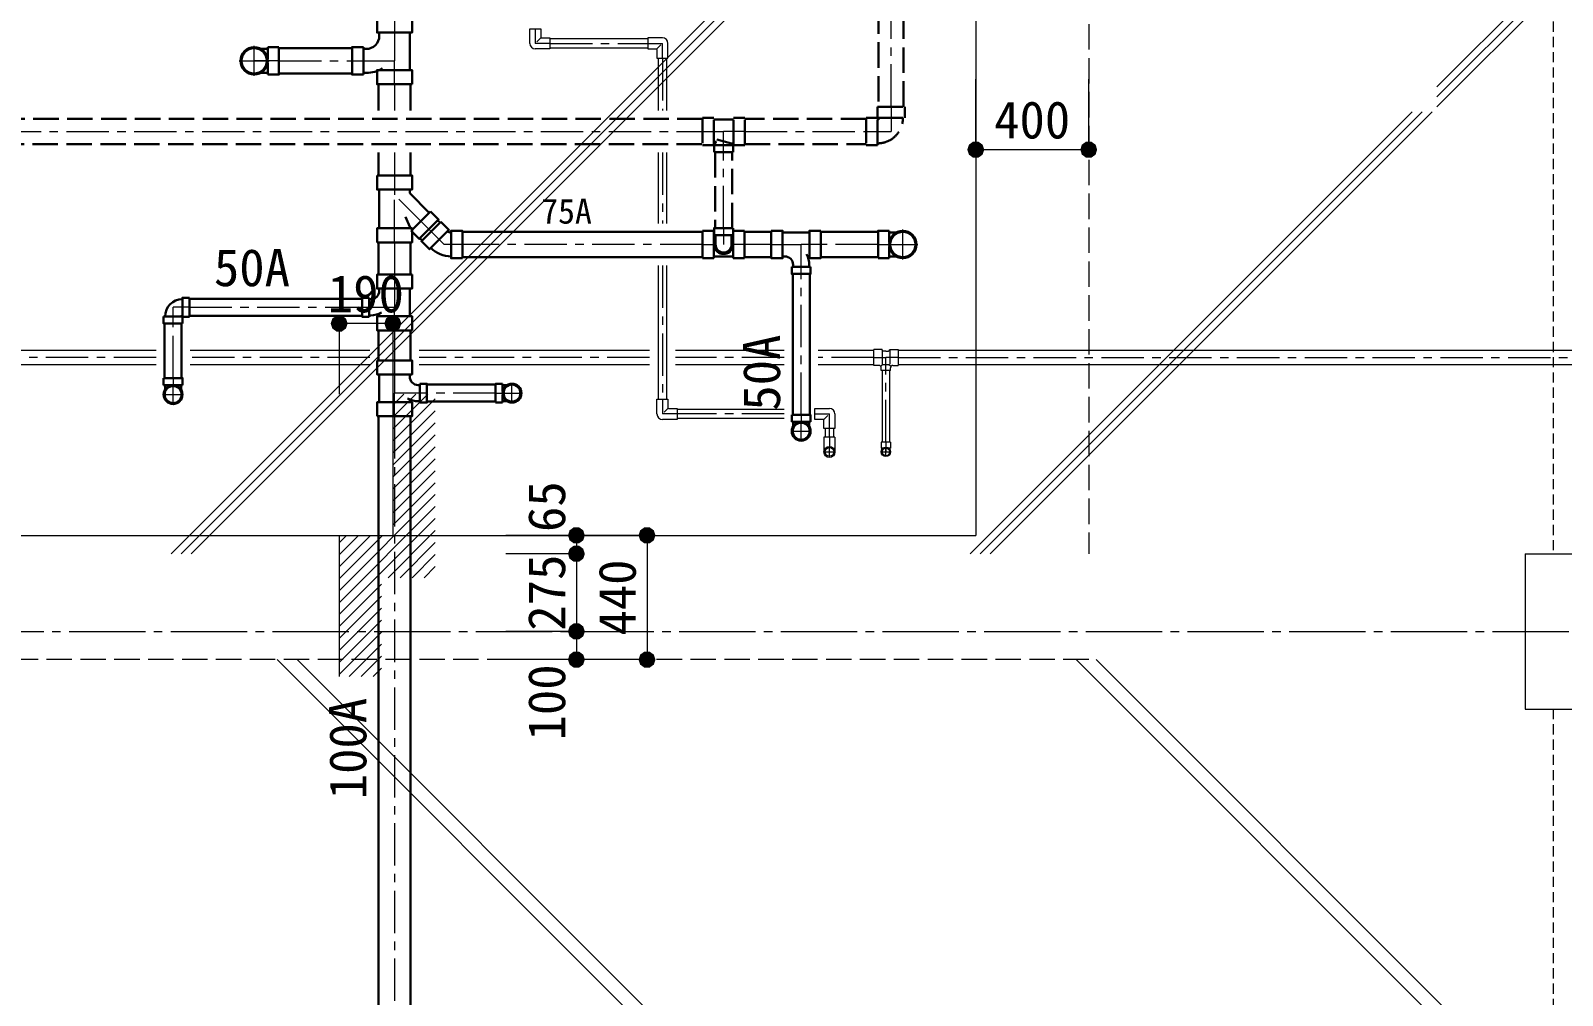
# Model space of a CAD drawing. Units: millimetres at full size. Extents: x -12803 to 120774, y -9413 to 101127.
# Drawn here: x 19182 to 24605, y 79394 to 82809 of the extents above; entities that cross this region are included whole.
import ezdxf
from ezdxf.enums import TextEntityAlignment as Align

# ---------------------------------------------------------------- set-up
doc = ezdxf.new("R2010")
doc.units = ezdxf.units.MM
doc.header["$LTSCALE"] = 30
for name, pattern in [('CHAIN1', [8, 5, -1, 1, -1]), ('CHAIN2', [12, 9, -1, 1, -1]), ('DASHED1', [1.8, 1.2, -0.6]), ('DASHED3', [4, 3, -1])]:
    doc.linetypes.add(name, pattern=pattern)
for name, color, linetype, lineweight in [('0-1_1-2', 7, 'Continuous', 15), ('0-9_1-1', 7, 'CHAIN2', 15), ('3-1_1-10', 7, 'Continuous', 15), ('9-1_配管－汚水１：硬質塩ビ管（ＤＶ）', 2, 'Continuous', 30), ('9-2_配管－給湯１２：ＨＴＬＰ（ＵＸ）', 3, 'Continuous', 20), ('9-3_配管－給水３：ＶＬＰ(ＶＤ)', 7, 'Continuous', 15)]:
    doc.layers.add(name, color=color, linetype=linetype, lineweight=lineweight)
doc.styles.add('ＭＳ ゴシック', font='')
doc.styles.get('ＭＳ ゴシック').set_extended_font_data('MS Gothic')

msp = doc.modelspace()

# ---------------------------------------------------------------- linework, layer by layer
at = {"layer": '0-1_1-2', "linetype": 'DASHED1'}
for p, q in [((24573.23, 88457.27), (24573.23, 80957.27)), ((24573.23, 80407.27), (24573.23, 76407.27))]:
    msp.add_line(p, q, dxfattribs=at)
at = {"layer": '0-1_1-2'}
for p, q in [((22528.23, 84332.27), (22528.23, 81022.27)), ((12473.23, 81022.27), (22528.23, 81022.27)), ((24473.23, 80957.27), (24473.23, 80407.27)), ((24473.23, 80407.27), (25023.23, 80407.27))]:
    msp.add_line(p, q, dxfattribs=at)
at = {"layer": '0-1_1-2', "linetype": 'DASHED3'}
for p, q in [((22928.23, 84032.27), (22928.23, 80957.27)), ((22928.23, 80582.27), (19023.23, 80582.27))]:
    msp.add_line(p, q, dxfattribs=at)
at = {"layer": '0-1_1-2'}
msp.add_lwpolyline([(24473.23, 80957.27), (25023.23, 80957.27), (25023.23, 80407.27)], dxfattribs=at)
at = {"layer": '0-9_1-1'}
msp.add_line((-3001.77, 80682.27), (42248.23, 80682.27), dxfattribs=at)
at = {"layer": '3-1_1-10'}
for p, q in [((19680.01, 80957.27), (27355.01, 88632.27)), ((19715.36, 80957.27), (27390.36, 88632.27)), ((19750.72, 80957.27), (27425.72, 88632.27)), ((24161.17, 82610), (29573.23, 88022.06)), ((24161.17, 82574.65), (29573.23, 87986.7)), ((24161.17, 82539.29), (29573.23, 87951.35)), ((22528.23, 82387.82), (22528.23, 82637.82)), ((22928.23, 82387.82), (22928.23, 82637.82)), ((22508.43, 80957.27), (24073.33, 82522.16)), ((22543.79, 80957.27), (24108.68, 82522.16)), ((22579.14, 80957.27), (24144.04, 82522.16)), ((22528.23, 82387.82), (22928.23, 82387.82)), ((20464.27, 81772.27), (20274.27, 81772.27)), ((20274.27, 81772.27), (20274.27, 81522.27)), ((20464.27, 81772.27), (20464.27, 81522.27)), ((20464.27, 81522.27), (20464.27, 81022.27)), ((20464.27, 81398.17), (20588.37, 81522.27)), ((20464.27, 81440.6), (20545.94, 81522.27)), ((20464.27, 81483.02), (20503.52, 81522.27)), ((20464.27, 81355.74), (20614.27, 81505.74)), ((20464.27, 81313.32), (20614.27, 81463.32)), ((20464.27, 81270.89), (20614.27, 81420.89)), ((20464.27, 81228.47), (20614.27, 81378.47)), ((20464.27, 81186.04), (20614.27, 81336.04)), ((20464.27, 81143.61), (20614.27, 81293.61)), ((20464.27, 81101.19), (20614.27, 81251.19)), ((20464.27, 81058.76), (20614.27, 81208.76)), ((20274.27, 80826.33), (20614.27, 81166.33)), ((20274.27, 80783.91), (20614.27, 81123.91)), ((20274.27, 80741.48), (20614.27, 81081.48)), ((20447.49, 80872.27), (20614.27, 81039.05)), ((20274.27, 81022.27), (20274.27, 80522.27)), ((20274.27, 80868.76), (20427.78, 81022.27)), ((20274.27, 80911.19), (20385.35, 81022.27)), ((20274.27, 80953.61), (20342.93, 81022.27)), ((20274.27, 80996.04), (20300.5, 81022.27)), ((20489.91, 80872.27), (20614.27, 80996.63)), ((21364.27, 81022.27), (20864.27, 81022.27)), ((21114.27, 81022.27), (21114.27, 80582.27)), ((21364.27, 81022.27), (21364.27, 80582.27)), ((20532.34, 80872.27), (20614.27, 80954.2)), ((21114.27, 80957.27), (20864.27, 80957.27)), ((20574.77, 80872.27), (20614.27, 80911.77)), ((20274.27, 80699.05), (20424.27, 80849.05)), ((20274.27, 80656.63), (20424.27, 80806.63)), ((20274.27, 80614.2), (20424.27, 80764.2)), ((20274.27, 80571.77), (20424.27, 80721.77)), ((20274.27, 80529.35), (20424.27, 80679.35)), ((21114.27, 80682.27), (20864.27, 80682.27)), ((20309.62, 80522.27), (20424.27, 80636.92)), ((20352.05, 80522.27), (20424.27, 80594.5)), ((20055.01, 80582.27), (22026.2, 78611.07)), ((20125.72, 80582.27), (22096.91, 78611.07)), ((20394.47, 80522.27), (20424.27, 80552.07)), ((21364.27, 80582.27), (20864.27, 80582.27)), ((22883.43, 80582.27), (27233.43, 76232.27)), ((22954.14, 80582.27), (27304.14, 76232.27))]:
    msp.add_line(p, q, dxfattribs=at)
at = {"layer": '3-1_1-10', "color": 4}
for points in [[(22503.96, 82405.45), (22498.23, 82387.82), (22518.96, 82416.35)], [(22518.96, 82416.35), (22498.23, 82387.82), (22503.96, 82370.18)], [(22503.96, 82370.18), (22552.5, 82370.18), (22518.96, 82416.35)], [(22518.96, 82416.35), (22552.5, 82370.18), (22558.23, 82387.82)], [(22518.96, 82416.35), (22558.23, 82387.82), (22537.5, 82416.35)], [(22552.5, 82405.45), (22537.5, 82416.35), (22558.23, 82387.82)], [(22903.96, 82405.45), (22898.23, 82387.82), (22918.96, 82416.35)], [(22898.23, 82387.82), (22952.5, 82370.18), (22918.96, 82416.35)], [(22898.23, 82387.82), (22903.96, 82370.18), (22952.5, 82370.18)], [(22918.96, 82416.35), (22952.5, 82370.18), (22937.5, 82416.35)], [(22952.5, 82405.45), (22937.5, 82416.35), (22952.5, 82370.18)], [(22958.23, 82387.82), (22952.5, 82405.45), (22952.5, 82370.18)], [(22552.5, 82370.18), (22503.96, 82370.18), (22537.5, 82359.29)], [(22537.5, 82359.29), (22503.96, 82370.18), (22518.96, 82359.29)], [(22937.5, 82359.29), (22952.5, 82370.18), (22903.96, 82370.18)], [(22937.5, 82359.29), (22903.96, 82370.18), (22918.96, 82359.29)], [(20304.27, 81772.27), (20250, 81789.9), (20244.27, 81772.27)], [(20265, 81800.8), (20250, 81789.9), (20298.54, 81789.9)], [(20298.54, 81789.9), (20250, 81789.9), (20304.27, 81772.27)], [(20283.54, 81800.8), (20265, 81800.8), (20298.54, 81789.9)], [(20434.27, 81772.27), (20488.54, 81789.9), (20440, 81789.9)], [(20494.27, 81772.27), (20488.54, 81789.9), (20434.27, 81772.27)], [(20455, 81800.8), (20440, 81789.9), (20488.54, 81789.9)], [(20473.54, 81800.8), (20455, 81800.8), (20488.54, 81789.9)], [(20304.27, 81772.27), (20244.27, 81772.27), (20250, 81754.63)], [(20298.54, 81754.63), (20304.27, 81772.27), (20250, 81754.63)], [(20298.54, 81754.63), (20250, 81754.63), (20283.54, 81743.74)], [(20283.54, 81743.74), (20250, 81754.63), (20265, 81743.74)], [(20494.27, 81772.27), (20434.27, 81772.27), (20488.54, 81754.63)], [(20434.27, 81772.27), (20440, 81754.63), (20488.54, 81754.63)], [(20488.54, 81754.63), (20440, 81754.63), (20473.54, 81743.74)], [(20473.54, 81743.74), (20440, 81754.63), (20455, 81743.74)], [(21144.27, 81022.27), (21090, 81039.9), (21084.27, 81022.27)], [(21105, 81050.8), (21090, 81039.9), (21138.54, 81039.9)], [(21138.54, 81039.9), (21090, 81039.9), (21144.27, 81022.27)], [(21123.54, 81050.8), (21105, 81050.8), (21138.54, 81039.9)], [(21334.27, 81022.27), (21388.54, 81039.9), (21340, 81039.9)], [(21394.27, 81022.27), (21388.54, 81039.9), (21334.27, 81022.27)], [(21355, 81050.8), (21340, 81039.9), (21388.54, 81039.9)], [(21373.54, 81050.8), (21355, 81050.8), (21388.54, 81039.9)], [(21144.27, 81022.27), (21084.27, 81022.27), (21090, 81004.63)], [(21090, 80974.9), (21084.27, 80957.27), (21105, 80928.74)], [(21138.54, 81004.63), (21144.27, 81022.27), (21090, 81004.63)], [(21138.54, 81004.63), (21090, 81004.63), (21123.54, 80993.74)], [(21123.54, 80993.74), (21090, 81004.63), (21105, 80993.74)], [(21105, 80985.8), (21090, 80974.9), (21138.54, 80974.9)], [(21090, 80974.9), (21105, 80928.74), (21138.54, 80974.9)], [(21123.54, 80985.8), (21105, 80985.8), (21138.54, 80974.9)], [(21105, 80928.74), (21123.54, 80928.74), (21138.54, 80974.9)], [(21138.54, 80974.9), (21123.54, 80928.74), (21144.27, 80957.27)], [(21394.27, 81022.27), (21334.27, 81022.27), (21388.54, 81004.63)], [(21334.27, 81022.27), (21340, 81004.63), (21388.54, 81004.63)], [(21388.54, 81004.63), (21340, 81004.63), (21373.54, 80993.74)], [(21373.54, 80993.74), (21340, 81004.63), (21355, 80993.74)], [(21105, 80928.74), (21084.27, 80957.27), (21090, 80939.63)], [(21144.27, 80957.27), (21123.54, 80928.74), (21138.54, 80939.63)], [(21084.27, 80682.27), (21105, 80710.8), (21090, 80699.9)], [(21084.27, 80682.27), (21144.27, 80682.27), (21105, 80710.8)], [(21144.27, 80682.27), (21123.54, 80710.8), (21105, 80710.8)], [(21138.54, 80699.9), (21123.54, 80710.8), (21144.27, 80682.27)], [(21144.27, 80682.27), (21084.27, 80682.27), (21090, 80664.63)], [(21138.54, 80664.63), (21144.27, 80682.27), (21090, 80664.63)], [(21138.54, 80664.63), (21090, 80664.63), (21123.54, 80653.74)], [(21123.54, 80653.74), (21090, 80664.63), (21105, 80653.74)], [(21090, 80599.9), (21084.27, 80582.27), (21105, 80553.74)], [(21105, 80610.8), (21090, 80599.9), (21138.54, 80599.9)], [(21090, 80599.9), (21105, 80553.74), (21138.54, 80599.9)], [(21123.54, 80610.8), (21105, 80610.8), (21138.54, 80599.9)], [(21105, 80553.74), (21123.54, 80553.74), (21138.54, 80599.9)], [(21138.54, 80599.9), (21123.54, 80553.74), (21144.27, 80582.27)], [(21340, 80599.9), (21334.27, 80582.27), (21355, 80553.74)], [(21355, 80610.8), (21340, 80599.9), (21388.54, 80599.9)], [(21340, 80599.9), (21355, 80553.74), (21388.54, 80599.9)], [(21373.54, 80610.8), (21355, 80610.8), (21388.54, 80599.9)], [(21355, 80553.74), (21373.54, 80553.74), (21388.54, 80599.9)], [(21388.54, 80599.9), (21373.54, 80553.74), (21394.27, 80582.27)], [(21105, 80553.74), (21084.27, 80582.27), (21090, 80564.63)], [(21144.27, 80582.27), (21123.54, 80553.74), (21138.54, 80564.63)], [(21355, 80553.74), (21334.27, 80582.27), (21340, 80564.63)], [(21394.27, 80582.27), (21373.54, 80553.74), (21388.54, 80564.63)]]:
    msp.add_solid(points, dxfattribs=at)
at = {"layer": '9-1_配管－汚水１：硬質塩ビ管（ＤＶ）', "linetype": 'DASHED3'}
for p, q in [((22183.94, 83127.84), (22183.94, 82540)), ((22272.94, 82540), (22272.94, 83127.84)), ((21561.33, 82496.5), (18348.73, 82496.5)), ((21670.33, 82494.2), (21601.33, 82494.2)), ((21710.33, 82500.5), (21670.33, 82500.5)), ((21670.33, 82403.5), (21670.33, 82500.5)), ((21710.33, 82403.5), (21710.33, 82500.5)), ((22140.44, 82496.5), (21710.33, 82496.5)), ((22140.44, 82500.5), (22180.44, 82500.5)), ((22179.94, 82540), (22276.94, 82540)), ((22180.44, 82403.5), (22180.44, 82500.5)), ((18348.73, 82407.5), (21561.33, 82407.5)), ((21601.33, 82403.5), (21609.19, 82418.28)), ((21670.33, 82403.5), (21601.33, 82403.5)), ((21601.83, 82403.5), (21601.83, 82379)), ((21663.63, 82409.8), (21611.99, 82424.16)), ((21670.33, 82409.8), (21663.63, 82409.8)), ((21670.33, 82403.5), (21710.33, 82403.5)), ((21710.33, 82407.5), (22140.44, 82407.5)), ((21605.33, 82379), (21605.33, 82110)), ((21665.33, 82110), (21665.33, 82379))]:
    msp.add_line(p, q, dxfattribs=at)
at = {"layer": '9-1_配管－汚水１：硬質塩ビ管（ＤＶ）', "color": 7, "linetype": 'CHAIN1', "lineweight": 15}
for p, q in [((22228.44, 82540), (22228.44, 83127.84)), ((20470.31, 82852.27), (20470.31, 82702.27)), ((19973.23, 82648.87), (19973.23, 82755.67)), ((19919.83, 82702.27), (20026.63, 82702.27)), ((20061.23, 82702.27), (19973.23, 82702.27)), ((20061.23, 82702.27), (20320.31, 82702.27)), ((20320.31, 82702.27), (20470.31, 82702.27)), ((20470.31, 82619.27), (20470.31, 82702.27)), ((20470.31, 82619.27), (20470.31, 82526.5)), ((22228.44, 82540), (22228.44, 82452)), ((18348.73, 82452), (21561.33, 82452)), ((21561.33, 82452), (21635.33, 82452)), ((21710.33, 82452), (21635.33, 82452)), ((21635.33, 82379), (21635.33, 82452)), ((21710.33, 82452), (22140.44, 82452)), ((22140.44, 82452), (22228.44, 82452)), ((20470.31, 82377.5), (20470.31, 82296.67)), ((21635.33, 82110), (21635.33, 82379)), ((20470.31, 82296.67), (20470.31, 82227.67)), ((20470.31, 82059.67), (20470.31, 82227.67)), ((20591.93, 82106.04), (20470.31, 82227.67)), ((21635.33, 82110), (21635.33, 82052)), ((20470.31, 82059.67), (20470.31, 81945.75)), ((20600.02, 82097.96), (20591.93, 82106.04)), ((20600.02, 82097.96), (20645.98, 82052)), ((22270.23, 81998.6), (22270.23, 82105.4)), ((20710.98, 82052), (20645.98, 82052)), ((21560.33, 82052), (20710.98, 82052)), ((21560.33, 82052), (21601.83, 82052)), ((21599.33, 82052), (21601.83, 82052)), ((21635.33, 82016), (21635.33, 82018.5)), ((21709.33, 82052), (21668.83, 82052)), ((21668.83, 82052), (21671.33, 82052)), ((21804.23, 82052), (21709.33, 82052)), ((21804.23, 82052), (21910.23, 82052)), ((21979.23, 82052), (21910.23, 82052)), ((21910.23, 81948), (21910.23, 82052)), ((22182.23, 82052), (21979.23, 82052)), ((22182.23, 82052), (22225.73, 82052)), ((22216.83, 82052), (22323.63, 82052)), ((21910.23, 81448.77), (21910.23, 81948)), ((20470.31, 81945.75), (20470.31, 81829.75)), ((19686.23, 81771.75), (19686.23, 81829.75)), ((19744.23, 81829.75), (19686.23, 81829.75)), ((19744.23, 81829.75), (20355.31, 81829.75)), ((20355.31, 81829.75), (20470.31, 81829.75)), ((20470.31, 81747.75), (20470.31, 81829.75)), ((19686.23, 81578.78), (19686.23, 81771.75)), ((20470.31, 81747.75), (20470.31, 81641.78)), ((20470.31, 81641.78), (20470.31, 81525.78)), ((19686.23, 81578.78), (19686.23, 81550.78)), ((19650.23, 81520.78), (19722.23, 81520.78)), ((19686.23, 81484.78), (19686.23, 81556.78)), ((20470.31, 81443.78), (20470.31, 81525.78)), ((20585.31, 81525.78), (20470.31, 81525.78)), ((20828.23, 81525.78), (20585.31, 81525.78)), ((20828.23, 81525.78), (20856.23, 81525.78)), ((20850.23, 81525.78), (20922.23, 81525.78)), ((20886.23, 81489.78), (20886.23, 81561.78)), ((20470.31, 81443.78), (20470.31, 79090.44)), ((21910.23, 81448.77), (21910.23, 81420.77)), ((21910.23, 81354.77), (21910.23, 81426.77)), ((21874.23, 81390.77), (21946.23, 81390.77))]:
    msp.add_line(p, q, dxfattribs=at)
at = {"layer": '9-1_配管－汚水１：硬質塩ビ管（ＤＶ）'}
for p, q in [((20416.41, 82790.59), (20416.41, 82802.27)), ((20524.21, 82802.27), (20524.21, 82669.27)), ((20021.23, 82744.27), (19997.48, 82744.27)), ((20021.23, 82750.77), (20061.23, 82750.77)), ((20021.23, 82750.77), (20021.23, 82709.21)), ((20320.31, 82746.77), (20061.23, 82746.77)), ((20360.31, 82653.77), (20360.31, 82750.77)), ((20370.17, 82744.35), (20360.31, 82744.35)), ((20021.23, 82660.27), (19997.48, 82660.27)), ((20021.23, 82653.77), (20021.23, 82695.32)), ((20061.23, 82657.77), (20320.31, 82657.77)), ((20370.27, 82659.96), (20360.31, 82659.96)), ((20416.41, 82669.27), (20416.41, 82669.72)), ((20413.31, 82619.27), (20413.31, 82526.5)), ((20527.31, 82526.5), (20527.31, 82619.27)), ((20413.31, 82377.5), (20413.31, 82296.67)), ((20527.31, 82296.67), (20527.31, 82377.5)), ((20416.41, 82246.67), (20416.41, 82109.67)), ((20524.21, 82233.45), (20524.21, 82246.67)), ((20593.49, 82164.17), (20524.21, 82233.45)), ((20529.35, 82100.03), (20597.94, 82168.62)), ((20524.21, 82114.09), (20509.16, 82150.43)), ((20524.21, 82109.67), (20524.21, 82114.09)), ((20533.81, 82104.49), (20524.21, 82114.09)), ((20631.48, 82129.42), (20623.4, 82137.51)), ((20413.31, 82059.67), (20413.31, 81945.75)), ((20527.31, 81945.75), (20527.31, 82059.67)), ((20560.46, 82074.58), (20568.55, 82066.49)), ((21560.33, 82096.5), (20710.98, 82096.5)), ((21560.33, 82100.5), (21560.33, 82003.5)), ((21600.33, 82100.5), (21560.33, 82100.5)), ((21600.33, 82100.5), (21600.33, 82052)), ((21600.33, 82094.2), (21601.83, 82094.2)), ((21606.83, 82085), (21606.83, 82052)), ((21663.83, 82085), (21663.83, 82052)), ((21668.83, 82094.2), (21669.33, 82094.2)), ((21669.33, 82100.5), (21669.33, 82052)), ((21669.33, 82100.5), (21709.33, 82100.5)), ((21709.33, 82003.5), (21709.33, 82100.5)), ((21804.23, 82096.5), (21709.33, 82096.5)), ((21844.23, 82094.2), (21939.23, 82094.2)), ((22182.23, 82096.5), (21979.23, 82096.5)), ((22222.23, 82100.5), (22222.23, 82058.94)), ((22222.23, 82094), (22245.97, 82094)), ((20710.98, 82007.5), (21560.33, 82007.5)), ((21560.33, 82003.5), (21600.33, 82003.5)), ((21600.33, 82052), (21600.33, 82003.5)), ((21600.33, 82009.8), (21635.33, 82009.8)), ((21635.33, 82009.8), (21669.33, 82009.8)), ((21669.33, 82052), (21669.33, 82003.5)), ((21669.33, 82003.5), (21709.33, 82003.5)), ((21709.33, 82007.5), (21804.23, 82007.5)), ((21851.78, 82009.8), (21844.23, 82009.8)), ((21939.23, 82009.8), (21932.58, 82009.8)), ((21979.23, 82007.5), (22182.23, 82007.5)), ((22222.23, 82003.5), (22182.23, 82003.5)), ((22222.23, 82003.5), (22222.23, 82045.05)), ((22222.23, 82010), (22245.97, 82010)), ((21943.73, 81973), (21876.73, 81973)), ((21880.23, 81948), (21880.23, 81448.77)), ((21881.7, 81979.88), (21881.7, 81973)), ((21938.9, 81979.98), (21938.9, 81973)), ((21940.23, 81448.77), (21940.23, 81948)), ((20416.41, 81888.19), (20416.41, 81895.75)), ((20524.21, 81895.75), (20524.21, 81797.75)), ((19744.23, 81796.25), (19744.23, 81863.25)), ((20355.31, 81859.75), (19744.23, 81859.75)), ((20380.31, 81796.25), (20380.31, 81863.25)), ((20386.49, 81858.27), (20380.31, 81858.27)), ((19652.73, 81796.75), (19719.73, 81796.75)), ((19719.73, 81771.75), (19719.73, 81796.75)), ((19744.23, 81799.75), (20355.31, 81799.75)), ((20386.59, 81801.08), (20380.31, 81801.08)), ((20416.41, 81797.75), (20416.41, 81807.39)), ((19656.23, 81771.75), (19656.23, 81578.78)), ((19716.23, 81578.78), (19716.23, 81771.75)), ((20413.31, 81747.75), (20413.31, 81641.78)), ((20527.31, 81641.78), (20527.31, 81747.75)), ((19652.73, 81553.78), (19652.73, 81578.78)), ((20416.41, 81591.78), (20416.41, 81493.78)), ((20524.21, 81584.22), (20524.21, 81591.78)), ((19652.73, 81553.78), (19680.46, 81553.78)), ((19657.73, 81553.78), (19657.73, 81538.39)), ((19719.73, 81553.78), (19691.99, 81553.78)), ((19714.73, 81553.78), (19714.73, 81538.39)), ((20554.13, 81554.3), (20560.31, 81554.3)), ((20560.31, 81492.28), (20560.31, 81559.28)), ((20828.23, 81555.78), (20585.31, 81555.78)), ((20853.23, 81559.28), (20853.23, 81531.55)), ((20853.23, 81554.28), (20868.62, 81554.28)), ((20853.23, 81492.28), (20853.23, 81520.01)), ((20524.21, 81493.78), (20524.21, 81503.43)), ((20554.02, 81497.11), (20560.31, 81497.11)), ((20585.31, 81495.78), (20828.23, 81495.78)), ((20853.23, 81492.28), (20828.23, 81492.28)), ((20853.23, 81497.28), (20868.62, 81497.28)), ((20413.31, 81443.78), (20413.31, 79090.44)), ((20527.31, 79090.44), (20527.31, 81443.78)), ((21876.73, 81423.77), (21876.73, 81448.77)), ((21876.73, 81423.77), (21904.46, 81423.77)), ((21881.73, 81423.77), (21881.73, 81408.38)), ((21943.73, 81423.77), (21915.99, 81423.77)), ((21938.73, 81423.77), (21938.73, 81408.38))]:
    msp.add_line(p, q, dxfattribs=at)
for points in [[(20532.31, 82852.27), (20408.31, 82852.27), (20408.31, 82802.27), (20532.31, 82802.27)], [(20532.31, 82619.27), (20408.31, 82619.27), (20408.31, 82669.27), (20532.31, 82669.27)], [(20408.31, 82296.67), (20532.31, 82296.67), (20532.31, 82246.67), (20408.31, 82246.67)], [(20408.31, 82059.67), (20532.31, 82059.67), (20532.31, 82109.67), (20408.31, 82109.67)], [(20634.31, 82132.25), (20662.95, 82103.61), (20594.36, 82035.03), (20565.72, 82063.66)], [(21668.83, 82110), (21601.83, 82110), (21601.83, 82085), (21668.83, 82085)], [(20710.98, 82003.5), (20670.48, 82003.5), (20670.48, 82100.5), (20710.98, 82100.5)], [(21804.23, 82100.5), (21804.23, 82003.5), (21844.23, 82003.5), (21844.23, 82100.5)], [(21979.23, 82100.5), (21979.23, 82003.5), (21939.23, 82003.5), (21939.23, 82100.5)], [(20532.31, 81945.75), (20408.31, 81945.75), (20408.31, 81895.75), (20532.31, 81895.75)], [(20532.31, 81747.75), (20408.31, 81747.75), (20408.31, 81797.75), (20532.31, 81797.75)], [(20408.31, 81641.78), (20532.31, 81641.78), (20532.31, 81591.78), (20408.31, 81591.78)], [(20408.31, 81443.78), (20532.31, 81443.78), (20532.31, 81493.78), (20408.31, 81493.78)]]:
    msp.add_lwpolyline(points, close=True, dxfattribs=at)
for points in [[(20061.23, 82750.77), (20061.23, 82653.77), (20021.23, 82653.77)], [(20360.31, 82653.77), (20320.31, 82653.77), (20320.31, 82750.77), (20360.31, 82750.77)], [(20529.35, 82100.03), (20557.64, 82071.75), (20626.22, 82140.34), (20597.94, 82168.62)], [(22182.23, 82003.5), (22182.23, 82100.5), (22222.23, 82100.5)], [(21943.73, 81973), (21943.73, 81948), (21876.73, 81948), (21876.73, 81973)], [(19744.23, 81796.25), (19719.23, 81796.25), (19719.23, 81863.25), (19744.23, 81863.25)], [(20380.31, 81796.25), (20355.31, 81796.25), (20355.31, 81863.25), (20380.31, 81863.25)], [(19719.73, 81771.75), (19652.73, 81771.75), (19652.73, 81796.75)], [(19652.73, 81578.78), (19719.73, 81578.78), (19719.73, 81553.78)], [(20560.31, 81492.28), (20585.31, 81492.28), (20585.31, 81559.28), (20560.31, 81559.28)], [(20828.23, 81492.28), (20828.23, 81559.28), (20853.23, 81559.28)], [(21876.73, 81448.77), (21943.73, 81448.77), (21943.73, 81423.77)]]:
    msp.add_lwpolyline(points, dxfattribs=at)
at = {"layer": '9-1_配管－汚水１：硬質塩ビ管（ＤＶ）', "linetype": 'DASHED3'}
for points in [[(21561.33, 82500.5), (21561.33, 82403.5), (21601.33, 82403.5)], [(21601.33, 82403.5), (21601.33, 82500.5), (21561.33, 82500.5)], [(22140.44, 82500.5), (22140.44, 82403.5), (22180.44, 82403.5)], [(22179.94, 82540), (22179.94, 82500), (22276.94, 82500), (22276.94, 82540)], [(21668.83, 82403.5), (21668.83, 82379), (21601.83, 82379)]]:
    msp.add_lwpolyline(points, dxfattribs=at)
at = {"layer": '9-1_配管－汚水１：硬質塩ビ管（ＤＶ）'}
for centre, radius in [((19973.23, 82702.27), 48.5), ((19973.23, 82702.27), 44.5), ((22270.23, 82052), 44.5), ((19686.23, 81520.78), 30), ((20886.23, 81525.78), 30), ((21910.23, 81390.77), 30)]:
    msp.add_circle(centre, radius, dxfattribs=at)
for centre, radius, start, end in [((20370.17, 82790.59), 46.24, 270, 0), ((20370.27, 82775.56), 115.6, 270, 300), ((20670.98, 82112.35), 18.36, 225, 270), ((21635.33, 82052), 33.5, 148.29293, 31.70707), ((22270.23, 82052), 48.5, 90, 270), ((22270.23, 82052), 48.5, 0, 90), ((20670.98, 82112.35), 102.36, 225, 270), ((21635.33, 82052), 28.5, 180, 0), ((21851.78, 81979.88), 29.92, 0, 90), ((21864.1, 81979.98), 74.8, 0, 30), ((22270.23, 82052), 48.5, 270, 0), ((19719.23, 81796.75), 61.5, 90, 180), ((20386.49, 81888.19), 29.92, 270, 0), ((19719.23, 81796.75), 4.5, 90, 180), ((20386.59, 81875.88), 74.8, 270, 300), ((20554.13, 81584.22), 29.92, 180, 270), ((19686.23, 81520.78), 33.5, 0, 180), ((19686.23, 81520.78), 33.5, 180, 270), ((19686.23, 81520.78), 33.5, 270, 0), ((20886.23, 81525.78), 33.5, 90, 270), ((20886.23, 81525.78), 33.5, 0, 90), ((20886.23, 81525.78), 33.5, 270, 0), ((20554.02, 81571.91), 74.8, 240, 270), ((21910.23, 81390.77), 33.5, 0, 180), ((21910.23, 81390.77), 33.5, 180, 270), ((21910.23, 81390.77), 33.5, 270, 0)]:
    msp.add_arc(centre, radius, start, end, dxfattribs=at)
at = {"layer": '9-1_配管－汚水１：硬質塩ビ管（ＤＶ）', "linetype": 'DASHED3'}
for radius in [90, 6]:
    msp.add_arc((22180.44, 82500), radius, 270, 0, dxfattribs=at)
at = {"layer": '9-2_配管－給湯１２：ＨＴＬＰ（ＵＸ）'}
for p, q in [((19626.23, 81676.3), (17437.13, 81676.3)), ((20383.31, 81676.3), (19746.23, 81676.3)), ((21373.59, 81676.3), (20557.31, 81676.3)), ((21850.23, 81676.3), (21464.59, 81676.3)), ((22167.23, 81676.3), (21970.23, 81676.3)), ((22196.04, 81680.25), (22167.23, 81680.25)), ((22167.23, 81623.75), (22167.23, 81680.25)), ((22196.8, 81677.78), (22196.8, 81628.16)), ((22199.36, 81675.83), (22197.35, 81679.47)), ((22210.23, 81674.8), (22201.11, 81674.8)), ((22210.23, 81674.8), (22219.34, 81674.8)), ((22221.1, 81675.83), (22223.1, 81679.47)), ((22223.65, 81677.78), (22223.65, 81628.16)), ((22224.41, 81680.25), (22253.23, 81680.25)), ((22253.23, 81680.25), (22253.23, 81623.75)), ((25980.33, 81676.3), (22253.23, 81676.3)), ((17437.13, 81627.7), (19626.23, 81627.7)), ((19746.23, 81627.7), (20383.31, 81627.7)), ((20557.31, 81627.7), (21373.59, 81627.7)), ((21464.59, 81627.7), (21850.23, 81627.7)), ((21970.23, 81627.7), (22167.23, 81627.7)), ((22185.63, 81623.75), (22167.23, 81623.75)), ((22200.09, 81626.7), (22193.93, 81622.99)), ((22234.83, 81623.75), (22253.23, 81623.75)), ((22253.23, 81627.7), (25980.33, 81627.7)), ((22193.63, 81606), (22193.63, 81615.75)), ((22226.83, 81606), (22193.63, 81606)), ((22196.63, 81606), (22196.63, 81352.06)), ((22223.83, 81352.06), (22223.83, 81606)), ((22226.83, 81606), (22226.83, 81615.75)), ((22226.88, 81352.06), (22226.88, 81331.3)), ((22200.08, 81330.76), (22193.73, 81330.76)), ((22194.16, 81330.39), (22197.34, 81328.92)), ((22226.72, 81330.76), (22220.37, 81330.76)), ((22226.29, 81330.39), (22223.11, 81328.92))]:
    msp.add_line(p, q, dxfattribs=at)
at = {"layer": '9-2_配管－給湯１２：ＨＴＬＰ（ＵＸ）', "color": 7, "linetype": 'CHAIN1', "lineweight": 15}
for p, q in [((19626.23, 81652), (17437.13, 81652)), ((20383.31, 81652), (19746.23, 81652)), ((21373.59, 81652), (20557.31, 81652)), ((21850.23, 81652), (21464.59, 81652)), ((22167.23, 81652), (21970.23, 81652)), ((22167.23, 81652), (22210.23, 81652)), ((22167.23, 81652), (22210.23, 81652)), ((22167.23, 81652), (22210.23, 81652)), ((22253.23, 81652), (22210.23, 81652)), ((22210.23, 81606), (22210.23, 81652)), ((22253.23, 81652), (22210.23, 81652)), ((22210.23, 81606), (22210.23, 81652)), ((22253.23, 81652), (22210.23, 81652)), ((22210.23, 81606), (22210.23, 81652)), ((22253.23, 81652), (25980.33, 81652)), ((22210.23, 81352.06), (22210.23, 81606)), ((22210.23, 81352.06), (22210.23, 81331.16)), ((22210.23, 81352.06), (22210.23, 81317.56)), ((22210.23, 81352.06), (22210.23, 81317.56)), ((22193.91, 81317.56), (22226.55, 81317.56)), ((22210.23, 81301.24), (22210.23, 81333.88))]:
    msp.add_line(p, q, dxfattribs=at)
at = {"layer": '9-2_配管－給湯１２：ＨＴＬＰ（ＵＸ）'}
for points in [[(22200.09, 81626.7), (22220.36, 81626.7), (22226.53, 81622.99)], [(22226.88, 81352.06), (22193.58, 81352.06), (22193.58, 81331.3)]]:
    msp.add_lwpolyline(points, dxfattribs=at)
for radius in [16.65, 13.6]:
    msp.add_circle((22210.23, 81317.56), radius, dxfattribs=at)
for centre, radius, start, end in [((22196.04, 81678.75), 1.5, 28.83097, 90), ((22201.11, 81676.8), 2, 208.83097, 270), ((22219.34, 81676.8), 2, 270, 331.16903), ((22224.41, 81678.75), 1.5, 90, 151.16903), ((22185.63, 81615.75), 8, 0, 90), ((22234.83, 81615.75), 8, 90, 180), ((22194.58, 81331.3), 1, 180, 245.30844), ((22210.23, 81317.56), 13.9, 90, 270), ((22196.93, 81328.01), 1, 34.52203, 65.30844), ((22210.23, 81317.56), 13.9, 0, 90), ((22210.23, 81317.56), 13.9, 270, 0), ((22223.53, 81328.01), 1, 114.69156, 145.47797), ((22225.88, 81331.3), 1, 294.69156, 0)]:
    msp.add_arc(centre, radius, start, end, dxfattribs=at)
at = {"layer": '9-3_配管－給水３：ＶＬＰ(ＶＤ)', "linetype": 'CHAIN1'}
for p, q in [((20968.77, 82816.19), (20968.77, 82764.19)), ((21020.77, 82764.19), (20968.77, 82764.19)), ((21020.77, 82764.19), (21367.09, 82764.19)), ((21367.09, 82764.19), (21419.09, 82764.19)), ((21419.09, 82712.19), (21419.09, 82764.19)), ((21419.09, 82712.19), (21419.09, 82526.5)), ((21419.09, 82377.5), (21419.09, 82126.5)), ((21419.09, 81977.5), (21419.09, 81504.14)), ((21419.09, 81504.14), (21419.09, 81452.14)), ((21471.09, 81452.14), (21419.09, 81452.14)), ((21850.23, 81452.14), (21471.09, 81452.14)), ((21958.23, 81452.14), (22010.23, 81452.14)), ((22010.23, 81400.14), (22010.23, 81452.14)), ((22010.23, 81369.56), (22010.23, 81400.14)), ((22010.23, 81369.56), (22010.23, 81333.06)), ((21991.63, 81317.56), (22028.83, 81317.56)), ((22010.23, 81298.96), (22010.23, 81336.16))]:
    msp.add_line(p, q, dxfattribs=at)
at = {"layer": '9-3_配管－給水３：ＶＬＰ(ＶＤ)'}
for p, q in [((20988.27, 82783.69), (20974.48, 82769.9)), ((21367.09, 82779.69), (21020.77, 82779.69)), ((21438.59, 82712.19), (21438.59, 82764.19)), ((21020.77, 82744.69), (20968.77, 82744.69)), ((21020.77, 82748.69), (21367.09, 82748.69)), ((21399.59, 82744.69), (21413.38, 82758.48)), ((21403.59, 82712.19), (21403.59, 82526.5)), ((21434.59, 82526.5), (21434.59, 82712.19)), ((21403.59, 82377.5), (21403.59, 82126.5)), ((21434.59, 82126.5), (21434.59, 82377.5)), ((21403.59, 81977.5), (21403.59, 81504.14)), ((21434.59, 81504.14), (21434.59, 81977.5)), ((21438.59, 81471.64), (21424.81, 81457.85)), ((21850.23, 81467.64), (21471.09, 81467.64)), ((21958.23, 81471.64), (22010.23, 81471.64)), ((21471.09, 81432.64), (21419.09, 81432.64)), ((21471.09, 81436.64), (21850.23, 81436.64)), ((21990.73, 81432.64), (22004.52, 81446.43)), ((21990.73, 81369.56), (21990.73, 81317.56)), ((22029.73, 81369.56), (21990.73, 81369.56)), ((21994.73, 81400.14), (21994.73, 81369.56)), ((22025.73, 81369.56), (22025.73, 81400.14)), ((22029.73, 81369.56), (22029.73, 81317.56))]:
    msp.add_line(p, q, dxfattribs=at)
for points in [[(20949.27, 82764.19), (20949.27, 82816.19), (20988.27, 82816.19), (20988.27, 82785.64)], [(20990.22, 82783.69), (21020.77, 82783.69), (21020.77, 82744.69)], [(21419.09, 82783.69), (21367.09, 82783.69), (21367.09, 82744.69), (21397.64, 82744.69)], [(21399.59, 82742.74), (21399.59, 82712.19), (21438.59, 82712.19)], [(21399.59, 81452.14), (21399.59, 81504.14), (21438.59, 81504.14), (21438.59, 81473.59)], [(21440.54, 81471.64), (21471.09, 81471.64), (21471.09, 81432.64)], [(21988.78, 81432.64), (21958.23, 81432.64), (21958.23, 81471.64)], [(22029.73, 81452.14), (22029.73, 81400.14), (21990.73, 81400.14), (21990.73, 81430.69)]]:
    msp.add_lwpolyline(points, dxfattribs=at)
for radius in [19.5, 15.5]:
    msp.add_circle((22010.23, 81317.56), radius, dxfattribs=at)
for centre, radius, start, end in [((20968.77, 82764.19), 19.5, 180, 270), ((20990.22, 82785.64), 1.95, 180, 270), ((21419.09, 82764.19), 19.5, 0, 90), ((21397.64, 82742.74), 1.95, 0, 90), ((21440.54, 81473.59), 1.95, 180, 270), ((22010.23, 81452.14), 19.5, 0, 90), ((21419.09, 81452.14), 19.5, 180, 270), ((21988.78, 81430.69), 1.95, 0, 90)]:
    msp.add_arc(centre, radius, start, end, dxfattribs=at)

# ---------------------------------------------------------------- texts
at = {"layer": '3-1_1-10', "style": 'ＭＳ ゴシック'}
for s, p in [('400', (22593.23, 82387.82)), ('190', (20234.27, 81772.27))]:
    msp.add_text(s, height=132, dxfattribs=at).set_placement(p, align=Align.BOTTOM_LEFT)
for s, p in [('65', (21114.27, 81034.13)), ('275', (21114.27, 80684.77)), ('440', (21364.27, 80667.27)), ('100', (21114.27, 80296.06))]:
    msp.add_text(s, height=132, rotation=90, dxfattribs=at).set_placement(p, align=Align.BOTTOM_LEFT)
at = {"layer": '9-1_配管－汚水１：硬質塩ビ管（ＤＶ）', "color": 7, "style": 'ＭＳ ゴシック'}
for s, height, p in [('75A', 87.98, (20989.52, 82099.5)), ('50A', 132, (19830.77, 81864.75))]:
    msp.add_text(s, height=height, dxfattribs=at).set_placement(p, align=Align.BOTTOM_LEFT)
for s, p in [('50A', (21875.23, 81463.63)), ('100A', (20410.31, 80087.85))]:
    msp.add_text(s, height=132, rotation=90, dxfattribs=at).set_placement(p, align=Align.BOTTOM_LEFT)

doc.saveas('drawing.dxf')
